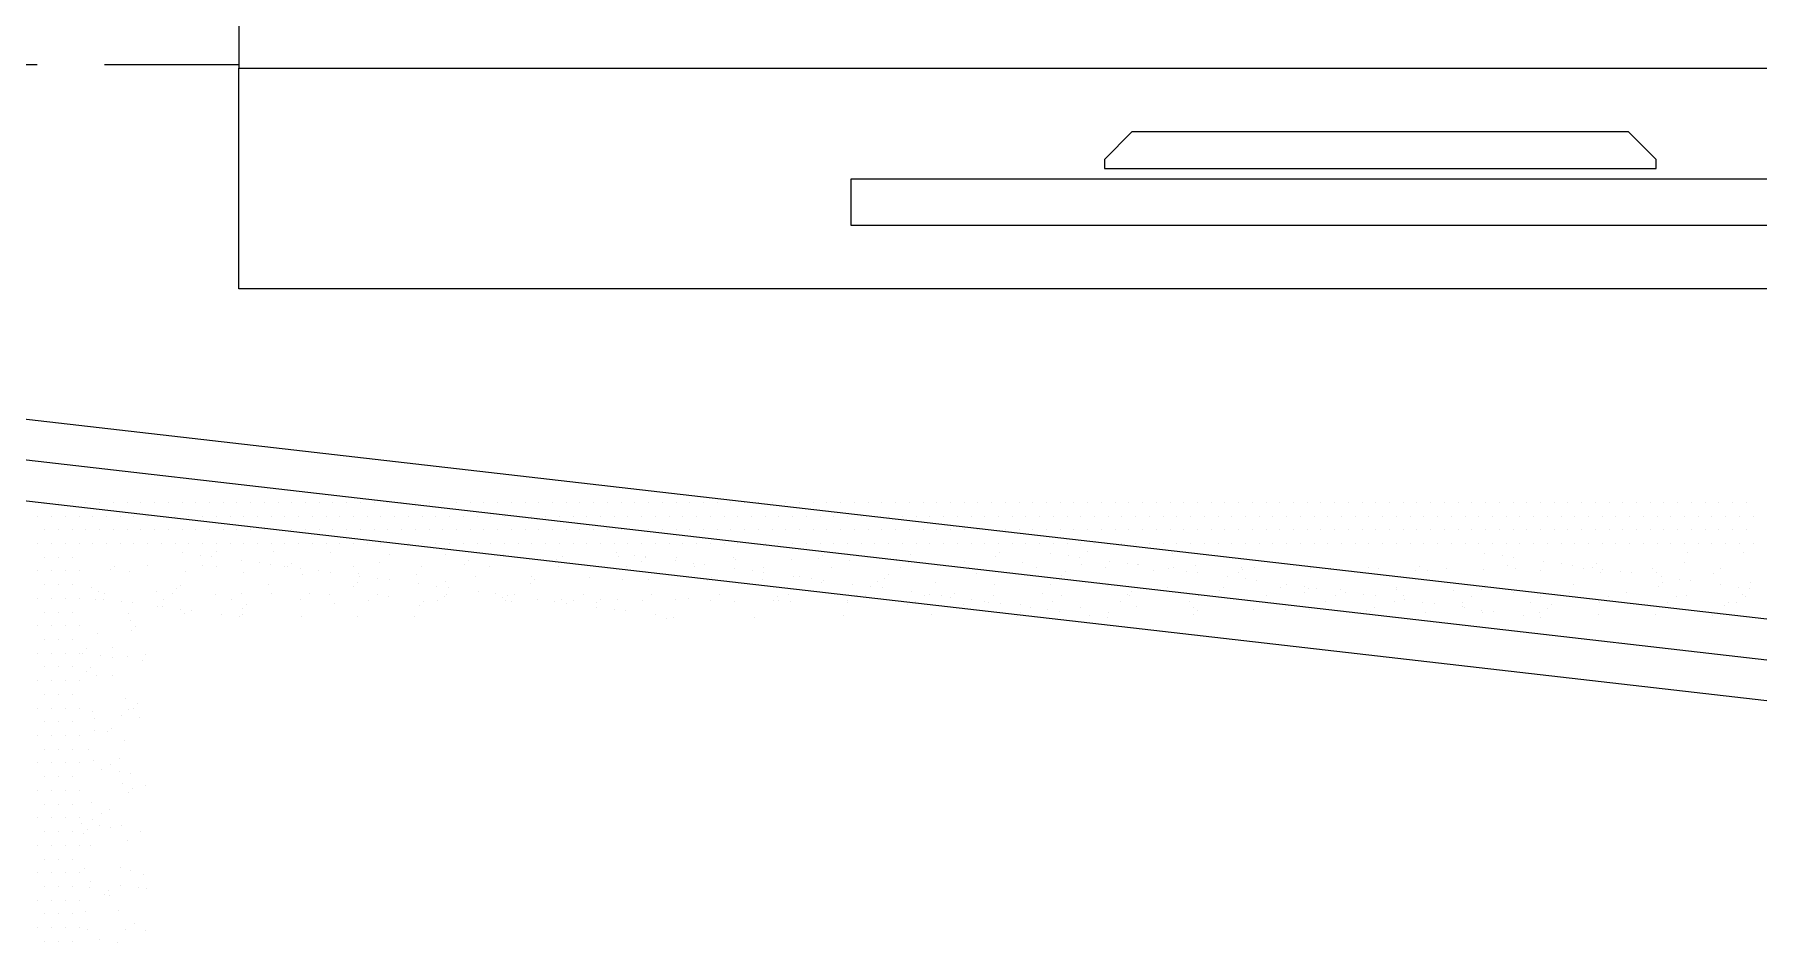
# Model space of a CAD drawing. Header units: millimetres. Extents: x 3923 to 4120, y 744 to 867.
# Drawn here: x 4089.105 to 4092.311, y 831.546 to 833.234 of the extents above; entities that cross this region are included whole.
import ezdxf

# ---------------------------------------------------------------- set-up
doc = ezdxf.new("R2010")
doc.units = ezdxf.units.MM
doc.linetypes.add('DASHDOT2', pattern=[0.5, 0.25, -0.125, 0, -0.125])
for name, color, linetype in [('-HIDRO', 8, 'Continuous'), ('TigreCad', 3, 'Continuous'), ('TUBULAÇÃO_ESGOTO', 5, 'Continuous')]:
    doc.layers.add(name, color=color, linetype=linetype)

# ---------------------------------------------------------------- blocks, each defined once
blk = doc.blocks.new('A$C7AFB675E')
at = {"color": 8}
for p, q in [((3.5319, 2.395), (3.5319, 2.395)), ((3.5634, 2.395), (3.5634, 2.395)), ((3.5162, 2.3872), (3.5162, 2.3872)), ((3.5319, 2.3793), (3.5319, 2.3793)), ((3.5477, 2.3872), (3.5477, 2.3872)), ((3.5634, 2.3793), (3.5634, 2.3793)), ((3.5738, 2.3841), (3.5738, 2.3841)), ((3.6079, 2.3915), (3.6079, 2.3915)), ((3.6134, 2.3782), (3.6134, 2.3782)), ((3.6151, 2.3913), (3.6151, 2.3913)), ((3.6223, 2.3825), (3.6223, 2.3825)), ((3.6244, 2.386), (3.6244, 2.386)), ((3.6312, 2.3754), (3.6312, 2.3754)), ((3.5162, 2.3714), (3.5162, 2.3714)), ((3.5162, 2.3557), (3.5162, 2.3557)), ((3.5319, 2.3635), (3.5319, 2.3635)), ((3.5477, 2.3714), (3.5477, 2.3714)), ((3.5477, 2.3557), (3.5477, 2.3557)), ((3.5634, 2.3635), (3.5634, 2.3635)), ((3.5925, 2.3575), (3.5925, 2.3575)), ((3.6107, 2.3577), (3.6107, 2.3577)), ((3.6309, 2.3664), (3.6309, 2.3664)), ((3.6351, 2.3618), (3.6351, 2.3618)), ((3.5162, 2.3399), (3.5162, 2.3399)), ((3.5319, 2.3478), (3.5319, 2.3478)), ((3.5477, 2.3399), (3.5477, 2.3399)), ((3.5634, 2.3478), (3.5634, 2.3478)), ((3.5974, 2.35), (3.5974, 2.35)), ((3.6459, 2.3484), (3.6459, 2.3484)), ((3.5162, 2.3242), (3.5162, 2.3242)), ((3.5319, 2.332), (3.5319, 2.332)), ((3.5319, 2.3163), (3.5319, 2.3163)), ((3.5477, 2.3242), (3.5477, 2.3242)), ((3.5634, 2.332), (3.5634, 2.332)), ((3.5634, 2.3163), (3.5634, 2.3163)), ((3.5741, 2.3196), (3.5741, 2.3196)), ((3.5858, 2.3158), (3.5858, 2.3158)), ((3.6062, 2.3235), (3.6062, 2.3235)), ((3.6226, 2.318), (3.6226, 2.318)), ((3.5162, 2.3084), (3.5162, 2.3084)), ((3.5319, 2.3005), (3.5319, 2.3005)), ((3.5477, 2.3084), (3.5477, 2.3084)), ((3.5634, 2.3005), (3.5634, 2.3005)), ((3.6044, 2.3104), (3.6044, 2.3104)), ((3.6243, 2.3076), (3.6243, 2.3076)), ((3.631, 2.2969), (3.631, 2.2969)), ((3.5162, 2.2927), (3.5162, 2.2927)), ((3.5162, 2.2769), (3.5162, 2.2769)), ((3.5319, 2.2848), (3.5319, 2.2848)), ((3.5477, 2.2927), (3.5477, 2.2927)), ((3.5477, 2.2769), (3.5477, 2.2769)), ((3.5634, 2.2848), (3.5634, 2.2848)), ((3.5923, 2.279), (3.5923, 2.279)), ((3.5965, 2.2841), (3.5965, 2.2841)), ((3.6017, 2.2899), (3.6017, 2.2899)), ((3.6087, 2.2907), (3.6087, 2.2907)), ((3.613, 2.286), (3.613, 2.286)), ((3.6451, 2.2825), (3.6451, 2.2825)), ((3.5162, 2.2612), (3.5162, 2.2612)), ((3.5319, 2.269), (3.5319, 2.269)), ((3.5477, 2.2612), (3.5477, 2.2612)), ((3.5634, 2.269), (3.5634, 2.269)), ((3.6331, 2.2641), (3.6331, 2.2641)), ((3.5162, 2.2454), (3.5162, 2.2454)), ((3.5319, 2.2533), (3.5319, 2.2533)), ((3.5319, 2.2375), (3.5319, 2.2375)), ((3.5477, 2.2454), (3.5477, 2.2454)), ((3.5634, 2.2533), (3.5634, 2.2533)), ((3.5634, 2.2375), (3.5634, 2.2375)), ((3.5955, 2.2426), (3.5955, 2.2426)), ((3.5972, 2.2557), (3.5972, 2.2557)), ((3.6202, 2.25), (3.6202, 2.25)), ((3.5162, 2.2297), (3.5162, 2.2297)), ((3.5319, 2.2218), (3.5319, 2.2218)), ((3.5477, 2.2297), (3.5477, 2.2297)), ((3.5634, 2.2218), (3.5634, 2.2218)), ((3.5928, 2.2221), (3.5928, 2.2221)), ((3.5968, 2.2196), (3.5968, 2.2196)), ((3.6241, 2.2291), (3.6241, 2.2291)), ((3.6309, 2.2185), (3.6309, 2.2185)), ((3.6454, 2.218), (3.6454, 2.218)), ((3.5162, 2.2139), (3.5162, 2.2139)), ((3.5162, 2.1982), (3.5162, 2.1982)), ((3.5319, 2.206), (3.5319, 2.206)), ((3.5477, 2.2139), (3.5477, 2.2139)), ((3.5477, 2.1982), (3.5477, 2.1982)), ((3.5634, 2.206), (3.5634, 2.206)), ((3.5866, 2.2149), (3.5866, 2.2149)), ((3.5909, 2.2103), (3.5909, 2.2103)), ((3.5922, 2.2005), (3.5922, 2.2005)), ((3.5162, 2.1824), (3.5162, 2.1824)), ((3.5319, 2.1903), (3.5319, 2.1903)), ((3.5477, 2.1824), (3.5477, 2.1824)), ((3.5634, 2.1903), (3.5634, 2.1903)), ((3.5883, 2.1879), (3.5883, 2.1879)), ((3.611, 2.1884), (3.611, 2.1884)), ((3.6193, 2.184), (3.6193, 2.184)), ((3.5162, 2.1667), (3.5162, 2.1667)), ((3.5319, 2.1745), (3.5319, 2.1745)), ((3.5319, 2.1588), (3.5319, 2.1588)), ((3.5477, 2.1667), (3.5477, 2.1667)), ((3.5634, 2.1745), (3.5634, 2.1745)), ((3.5634, 2.1588), (3.5634, 2.1588)), ((3.5866, 2.1747), (3.5866, 2.1747)), ((3.634, 2.1633), (3.634, 2.1633)), ((3.6382, 2.1586), (3.6382, 2.1586)), ((3.5162, 2.1509), (3.5162, 2.1509)), ((3.5319, 2.143), (3.5319, 2.143)), ((3.5477, 2.1509), (3.5477, 2.1509)), ((3.5634, 2.143), (3.5634, 2.143)), ((3.5839, 2.1542), (3.5839, 2.1542)), ((3.5944, 2.1515), (3.5944, 2.1515)), ((3.624, 2.1506), (3.624, 2.1506)), ((3.6308, 2.14), (3.6308, 2.14)), ((3.643, 2.1499), (3.643, 2.1499)), ((3.6488, 2.1515), (3.6488, 2.1515)), ((3.5162, 2.1352), (3.5162, 2.1352)), ((3.5162, 2.1194), (3.5162, 2.1194)), ((3.5319, 2.1273), (3.5319, 2.1273)), ((3.5477, 2.1352), (3.5477, 2.1352)), ((3.5477, 2.1194), (3.5477, 2.1194)), ((3.5634, 2.1273), (3.5634, 2.1273)), ((3.5794, 2.12), (3.5794, 2.12)), ((3.592, 2.1221), (3.592, 2.1221)), ((3.6196, 2.1196), (3.6196, 2.1196)), ((3.6461, 2.131), (3.6461, 2.131)), ((3.5162, 2.1037), (3.5162, 2.1037)), ((3.5319, 2.1115), (3.5319, 2.1115)), ((3.5477, 2.1037), (3.5477, 2.1037)), ((3.5634, 2.1115), (3.5634, 2.1115)), ((3.5776, 2.1069), (3.5776, 2.1069)), ((3.5889, 2.1126), (3.5889, 2.1126)), ((3.5162, 2.0879), (3.5162, 2.0879)), ((3.5319, 2.0958), (3.5319, 2.0958)), ((3.5319, 2.08), (3.5319, 2.08)), ((3.5477, 2.0879), (3.5477, 2.0879)), ((3.5634, 2.0958), (3.5634, 2.0958)), ((3.5634, 2.08), (3.5634, 2.08)), ((3.5749, 2.0864), (3.5749, 2.0864)), ((3.5936, 2.0856), (3.5936, 2.0856)), ((3.6118, 2.0875), (3.6118, 2.0875)), ((3.6161, 2.0829), (3.6161, 2.0829)), ((3.6398, 2.0837), (3.6398, 2.0837)), ((3.6416, 2.0968), (3.6416, 2.0968)), ((3.6421, 2.084), (3.6421, 2.084)), ((3.5162, 2.0722), (3.5162, 2.0722)), ((3.5319, 2.0643), (3.5319, 2.0643)), ((3.5477, 2.0722), (3.5477, 2.0722)), ((3.5634, 2.0643), (3.5634, 2.0643)), ((3.6238, 2.0721), (3.6238, 2.0721)), ((3.6306, 2.0615), (3.6306, 2.0615)), ((3.6362, 2.0609), (3.6362, 2.0609)), ((3.6371, 2.0632), (3.6371, 2.0632)), ((3.5162, 2.0564), (3.5162, 2.0564)), ((3.5162, 2.0407), (3.5162, 2.0407)), ((3.5319, 2.0485), (3.5319, 2.0485)), ((3.5477, 2.0564), (3.5477, 2.0564)), ((3.5477, 2.0407), (3.5477, 2.0407)), ((3.5634, 2.0485), (3.5634, 2.0485)), ((3.5919, 2.0436), (3.5919, 2.0436)), ((3.6172, 2.0515), (3.6172, 2.0515)), ((3.5162, 2.0249), (3.5162, 2.0249)), ((3.5319, 2.0328), (3.5319, 2.0328)), ((3.5477, 2.0249), (3.5477, 2.0249)), ((3.5634, 2.0328), (3.5634, 2.0328)), ((3.5939, 2.0211), (3.5939, 2.0211)), ((3.6326, 2.029), (3.6326, 2.029)), ((3.6424, 2.0195), (3.6424, 2.0195)), ((3.5162, 2.0092), (3.5162, 2.0092)), ((3.5319, 2.017), (3.5319, 2.017)), ((3.5319, 2.0013), (3.5319, 2.0013)), ((3.5477, 2.0092), (3.5477, 2.0092)), ((3.5634, 2.017), (3.5634, 2.017)), ((3.5634, 2.0013), (3.5634, 2.0013)), ((3.5897, 2.0118), (3.5897, 2.0118)), ((3.594, 2.0071), (3.594, 2.0071)), ((3.6309, 2.0158), (3.6309, 2.0158)), ((3.5162, 1.9934), (3.5162, 1.9934)), ((3.5319, 1.9855), (3.5319, 1.9855)), ((3.5477, 1.9934), (3.5477, 1.9934)), ((3.5634, 1.9855), (3.5634, 1.9855)), ((3.6141, 1.9852), (3.6141, 1.9852)), ((3.6163, 1.9855), (3.6163, 1.9855)), ((3.6237, 1.9937), (3.6237, 1.9937)), ((3.6282, 1.9953), (3.6282, 1.9953)), ((3.6305, 1.983), (3.6305, 1.983)), ((3.5162, 1.9777), (3.5162, 1.9777)), ((3.5162, 1.9619), (3.5162, 1.9619)), ((3.5319, 1.9698), (3.5319, 1.9698)), ((3.5477, 1.9777), (3.5477, 1.9777)), ((3.5477, 1.9619), (3.5477, 1.9619)), ((3.5634, 1.9698), (3.5634, 1.9698)), ((3.5917, 1.9651), (3.5917, 1.9651)), ((3.6237, 1.9611), (3.6237, 1.9611)), ((3.637, 1.9601), (3.637, 1.9601)), ((3.5162, 1.9462), (3.5162, 1.9462)), ((3.5319, 1.954), (3.5319, 1.954)), ((3.5477, 1.9462), (3.5477, 1.9462)), ((3.5634, 1.954), (3.5634, 1.954)), ((3.5914, 1.953), (3.5914, 1.953)), ((3.622, 1.948), (3.622, 1.948)), ((3.64, 1.9514), (3.64, 1.9514)), ((3.6413, 1.9555), (3.6413, 1.9555)), ((3.5162, 1.9304), (3.5162, 1.9304)), ((3.5319, 1.9383), (3.5319, 1.9383)), ((3.5319, 1.9225), (3.5319, 1.9225)), ((3.5477, 1.9304), (3.5477, 1.9304)), ((3.5634, 1.9383), (3.5634, 1.9383)), ((3.5634, 1.9225), (3.5634, 1.9225)), ((3.6166, 1.9211), (3.6166, 1.9211)), ((3.6193, 1.9275), (3.6193, 1.9275)), ((3.5162, 1.9147), (3.5162, 1.9147)), ((3.5319, 1.9068), (3.5319, 1.9068)), ((3.5477, 1.9147), (3.5477, 1.9147)), ((3.5634, 1.9068), (3.5634, 1.9068)), ((3.5919, 1.9094), (3.5919, 1.9094)), ((3.6236, 1.9152), (3.6236, 1.9152)), ((3.6303, 1.9045), (3.6303, 1.9045)), ((3.5162, 1.8989), (3.5162, 1.8989)), ((3.5162, 1.8832), (3.5162, 1.8832)), ((3.5319, 1.891), (3.5319, 1.891)), ((3.5477, 1.8989), (3.5477, 1.8989)), ((3.5477, 1.8832), (3.5477, 1.8832)), ((3.5634, 1.891), (3.5634, 1.891)), ((3.5906, 1.8871), (3.5906, 1.8871)), ((3.5916, 1.8866), (3.5916, 1.8866)), ((3.613, 1.8802), (3.613, 1.8802)), ((3.6148, 1.8933), (3.6148, 1.8933)), ((3.6149, 1.8844), (3.6149, 1.8844)), ((3.6391, 1.8855), (3.6391, 1.8855)), ((3.5162, 1.8674), (3.5162, 1.8674)), ((3.5319, 1.8753), (3.5319, 1.8753)), ((3.5477, 1.8674), (3.5477, 1.8674)), ((3.5634, 1.8753), (3.5634, 1.8753)), ((3.6192, 1.8797), (3.6192, 1.8797)), ((3.5162, 1.8517), (3.5162, 1.8517)), ((3.5319, 1.8595), (3.5319, 1.8595)), ((3.5319, 1.8438), (3.5319, 1.8438)), ((3.5477, 1.8517), (3.5477, 1.8517)), ((3.5634, 1.8595), (3.5634, 1.8595)), ((3.5634, 1.8438), (3.5634, 1.8438)), ((3.6103, 1.8597), (3.6103, 1.8597)), ((3.6142, 1.853), (3.6142, 1.853)), ((3.6393, 1.8578), (3.6393, 1.8578)), ((3.5162, 1.8359), (3.5162, 1.8359)), ((3.5319, 1.828), (3.5319, 1.828)), ((3.5477, 1.8359), (3.5477, 1.8359)), ((3.5634, 1.828), (3.5634, 1.828)), ((3.5909, 1.8226), (3.5909, 1.8226)), ((3.6058, 1.8255), (3.6058, 1.8255)), ((3.6234, 1.8367), (3.6234, 1.8367)), ((3.6302, 1.8261), (3.6302, 1.8261)), ((3.6394, 1.821), (3.6394, 1.821)), ((3.5162, 1.8202), (3.5162, 1.8202)), ((3.5162, 1.8044), (3.5162, 1.8044)), ((3.5319, 1.8123), (3.5319, 1.8123)), ((3.5477, 1.8202), (3.5477, 1.8202)), ((3.5477, 1.8044), (3.5477, 1.8044)), ((3.5634, 1.8123), (3.5634, 1.8123)), ((3.5915, 1.8082), (3.5915, 1.8082)), ((3.5928, 1.8086), (3.5928, 1.8086)), ((3.5971, 1.804), (3.5971, 1.804)), ((3.6041, 1.8123), (3.6041, 1.8123)), ((3.5162, 1.7887), (3.5162, 1.7887)), ((3.5319, 1.7965), (3.5319, 1.7965)), ((3.5477, 1.7887), (3.5477, 1.7887)), ((3.5634, 1.7965), (3.5634, 1.7965)), ((3.6014, 1.7919), (3.6014, 1.7919)), ((3.6134, 1.787), (3.6134, 1.787)), ((3.6172, 1.782), (3.6172, 1.782)), ((3.5162, 1.7729), (3.5162, 1.7729)), ((3.5319, 1.7808), (3.5319, 1.7808)), ((3.5319, 1.765), (3.5319, 1.765)), ((3.5477, 1.7729), (3.5477, 1.7729)), ((3.5634, 1.7808), (3.5634, 1.7808)), ((3.5634, 1.765), (3.5634, 1.765)), ((3.5162, 1.7572), (3.5162, 1.7572)), ((3.5319, 1.7493), (3.5319, 1.7493)), ((3.5477, 1.7572), (3.5477, 1.7572)), ((3.5634, 1.7493), (3.5634, 1.7493)), ((3.5884, 1.7545), (3.5884, 1.7545)), ((3.5952, 1.7445), (3.5952, 1.7445)), ((3.5969, 1.7576), (3.5969, 1.7576)), ((3.6233, 1.7582), (3.6233, 1.7582)), ((3.63, 1.7476), (3.63, 1.7476)), ((3.637, 1.753), (3.637, 1.753)), ((3.6401, 1.757), (3.6401, 1.757)), ((3.6444, 1.7523), (3.6444, 1.7523)), ((3.5162, 1.7414), (3.5162, 1.7414)), ((3.5162, 1.7257), (3.5162, 1.7257)), ((3.5319, 1.7335), (3.5319, 1.7335)), ((3.5477, 1.7414), (3.5477, 1.7414)), ((3.5477, 1.7257), (3.5477, 1.7257)), ((3.5634, 1.7335), (3.5634, 1.7335)), ((3.575, 1.7282), (3.575, 1.7282)), ((3.5913, 1.7297), (3.5913, 1.7297)), ((3.5925, 1.724), (3.5925, 1.724)), ((3.6137, 1.7226), (3.6137, 1.7226)), ((3.5162, 1.7099), (3.5162, 1.7099)), ((3.5319, 1.7178), (3.5319, 1.7178)), ((3.5319, 1.702), (3.5319, 1.702)), ((3.5477, 1.7099), (3.5477, 1.7099)), ((3.5634, 1.7178), (3.5634, 1.7178)), ((3.5634, 1.702), (3.5634, 1.702)), ((3.595, 1.7063), (3.595, 1.7063)), ((3.5162, 1.6942), (3.5162, 1.6942)), ((3.5319, 1.6863), (3.5319, 1.6863)), ((3.5477, 1.6942), (3.5477, 1.6942)), ((3.5634, 1.6863), (3.5634, 1.6863)), ((3.5876, 1.6886), (3.5876, 1.6886)), ((3.588, 1.6898), (3.588, 1.6898)), ((3.6361, 1.687), (3.6361, 1.687)), ((3.5162, 1.6784), (3.5162, 1.6784)), ((3.5162, 1.6627), (3.5162, 1.6627)), ((3.5319, 1.6705), (3.5319, 1.6705)), ((3.5477, 1.6784), (3.5477, 1.6784)), ((3.5477, 1.6627), (3.5477, 1.6627)), ((3.5634, 1.6705), (3.5634, 1.6705)), ((3.5862, 1.6767), (3.5862, 1.6767)), ((3.618, 1.6812), (3.618, 1.6812)), ((3.6223, 1.6766), (3.6223, 1.6766)), ((3.6231, 1.6797), (3.6231, 1.6797)), ((3.6299, 1.6691), (3.6299, 1.6691)), ((3.5162, 1.6469), (3.5162, 1.6469)), ((3.5319, 1.6548), (3.5319, 1.6548)), ((3.5477, 1.6469), (3.5477, 1.6469)), ((3.5634, 1.6548), (3.5634, 1.6548)), ((3.5836, 1.6562), (3.5836, 1.6562)), ((3.5912, 1.6512), (3.5912, 1.6512)), ((3.6112, 1.6545), (3.6112, 1.6545)), ((3.6424, 1.6546), (3.6424, 1.6546)), ((3.6484, 1.6534), (3.6484, 1.6534)), ((3.5162, 1.6312), (3.5162, 1.6312)), ((3.5319, 1.639), (3.5319, 1.639)), ((3.5319, 1.6233), (3.5319, 1.6233)), ((3.5477, 1.6312), (3.5477, 1.6312)), ((3.5634, 1.639), (3.5634, 1.639)), ((3.5634, 1.6233), (3.5634, 1.6233)), ((3.5729, 1.6305), (3.5729, 1.6305)), ((3.5879, 1.6241), (3.5879, 1.6241)), ((3.6457, 1.633), (3.6457, 1.633)), ((3.5162, 1.6154), (3.5162, 1.6154)), ((3.5319, 1.6075), (3.5319, 1.6075)), ((3.5477, 1.6154), (3.5477, 1.6154)), ((3.5634, 1.6075), (3.5634, 1.6075)), ((3.5773, 1.6088), (3.5773, 1.6088)), ((3.579, 1.622), (3.579, 1.622)), ((3.5959, 1.6054), (3.5959, 1.6054)), ((3.6365, 1.6225), (3.6365, 1.6225)), ((3.5162, 1.5997), (3.5162, 1.5997)), ((3.5162, 1.5839), (3.5162, 1.5839)), ((3.5319, 1.5918), (3.5319, 1.5918)), ((3.5477, 1.5997), (3.5477, 1.5997)), ((3.5477, 1.5839), (3.5477, 1.5839)), ((3.5634, 1.5918), (3.5634, 1.5918)), ((3.5746, 1.5884), (3.5746, 1.5884)), ((3.6002, 1.6008), (3.6002, 1.6008)), ((3.6104, 1.5885), (3.6104, 1.5885)), ((3.623, 1.6013), (3.623, 1.6013)), ((3.6298, 1.5906), (3.6298, 1.5906)), ((3.6395, 1.5856), (3.6395, 1.5856)), ((3.6412, 1.5987), (3.6412, 1.5987)), ((3.5162, 1.5682), (3.5162, 1.5682)), ((3.5319, 1.576), (3.5319, 1.576)), ((3.5477, 1.5682), (3.5477, 1.5682)), ((3.5634, 1.576), (3.5634, 1.576)), ((3.591, 1.5727), (3.591, 1.5727)), ((3.6203, 1.5789), (3.6203, 1.5789)), ((3.6368, 1.5651), (3.6368, 1.5651)), ((3.5162, 1.5524), (3.5162, 1.5524)), ((3.5319, 1.5603), (3.5319, 1.5603)), ((3.5319, 1.5445), (3.5319, 1.5445)), ((3.5477, 1.5524), (3.5477, 1.5524)), ((3.5634, 1.5603), (3.5634, 1.5603)), ((3.5634, 1.5445), (3.5634, 1.5445)), ((3.5854, 1.5561), (3.5854, 1.5561)), ((3.634, 1.5545), (3.634, 1.5545)), ((3.6432, 1.5538), (3.6432, 1.5538)), ((3.6475, 1.5491), (3.6475, 1.5491)), ((3.5162, 1.5367), (3.5162, 1.5367)), ((3.5319, 1.5288), (3.5319, 1.5288)), ((3.5477, 1.5367), (3.5477, 1.5367)), ((3.5634, 1.5288), (3.5634, 1.5288)), ((3.5738, 1.5297), (3.5738, 1.5297)), ((3.578, 1.525), (3.578, 1.525)), ((3.6107, 1.5241), (3.6107, 1.5241)), ((3.6323, 1.5309), (3.6323, 1.5309)), ((3.5162, 1.5209), (3.5162, 1.5209)), ((3.5162, 1.5052), (3.5162, 1.5052)), ((3.5319, 1.513), (3.5319, 1.513)), ((3.5477, 1.5209), (3.5477, 1.5209)), ((3.5477, 1.5052), (3.5477, 1.5052)), ((3.5634, 1.513), (3.5634, 1.513)), ((3.6229, 1.5228), (3.6229, 1.5228)), ((3.6296, 1.5122), (3.6296, 1.5122)), ((3.6306, 1.5178), (3.6306, 1.5178)), ((3.5162, 1.4894), (3.5162, 1.4894)), ((3.5319, 1.4973), (3.5319, 1.4973)), ((3.5477, 1.4894), (3.5477, 1.4894)), ((3.5634, 1.4973), (3.5634, 1.4973)), ((3.5846, 1.4901), (3.5846, 1.4901)), ((3.5909, 1.4943), (3.5909, 1.4943)), ((3.5981, 1.5031), (3.5981, 1.5031)), ((3.6279, 1.4973), (3.6279, 1.4973)), ((3.6332, 1.4885), (3.6332, 1.4885)), ((3.5162, 1.4737), (3.5162, 1.4737)), ((3.5319, 1.4815), (3.5319, 1.4815)), ((3.5319, 1.4658), (3.5319, 1.4658)), ((3.5477, 1.4737), (3.5477, 1.4737)), ((3.5634, 1.4815), (3.5634, 1.4815)), ((3.5634, 1.4658), (3.5634, 1.4658)), ((3.6211, 1.478), (3.6211, 1.478)), ((3.6254, 1.4734), (3.6254, 1.4734)), ((3.5162, 1.4579), (3.5162, 1.4579)), ((3.5319, 1.45), (3.5319, 1.45)), ((3.5477, 1.4579), (3.5477, 1.4579)), ((3.5634, 1.45), (3.5634, 1.45)), ((3.6082, 1.456), (3.6082, 1.456)), ((3.6216, 1.4499), (3.6216, 1.4499)), ((3.6234, 1.4631), (3.6234, 1.4631)), ((3.6455, 1.4515), (3.6455, 1.4515)), ((3.5162, 1.4422), (3.5162, 1.4422)), ((3.5162, 1.4264), (3.5162, 1.4264)), ((3.5319, 1.4343), (3.5319, 1.4343)), ((3.5477, 1.4422), (3.5477, 1.4422)), ((3.5477, 1.4264), (3.5477, 1.4264)), ((3.5634, 1.4343), (3.5634, 1.4343)), ((3.576, 1.4274), (3.576, 1.4274)), ((3.5849, 1.4256), (3.5849, 1.4256)), ((3.6189, 1.4295), (3.6189, 1.4295)), ((3.6227, 1.4443), (3.6227, 1.4443)), ((3.6295, 1.4337), (3.6295, 1.4337)), ((3.5162, 1.4107), (3.5162, 1.4107)), ((3.5319, 1.4185), (3.5319, 1.4185)), ((3.5477, 1.4107), (3.5477, 1.4107)), ((3.5634, 1.4185), (3.5634, 1.4185)), ((3.5907, 1.4158), (3.5907, 1.4158)), ((3.6335, 1.424), (3.6335, 1.424)), ((3.5162, 1.3949), (3.5162, 1.3949)), ((3.5319, 1.4028), (3.5319, 1.4028)), ((3.5319, 1.387), (3.5319, 1.387)), ((3.5477, 1.3949), (3.5477, 1.3949)), ((3.5634, 1.4028), (3.5634, 1.4028)), ((3.5634, 1.387), (3.5634, 1.387)), ((3.599, 1.4023), (3.599, 1.4023)), ((3.6033, 1.3976), (3.6033, 1.3976)), ((3.6074, 1.3901), (3.6074, 1.3901)), ((3.6144, 1.3952), (3.6144, 1.3952)), ((3.5162, 1.3792), (3.5162, 1.3792)), ((3.5319, 1.3713), (3.5319, 1.3713)), ((3.5477, 1.3792), (3.5477, 1.3792)), ((3.5634, 1.3713), (3.5634, 1.3713)), ((3.6127, 1.3821), (3.6127, 1.3821)), ((3.6226, 1.3658), (3.6226, 1.3658)), ((3.6233, 1.3757), (3.6233, 1.3757)), ((3.5162, 1.3634), (3.5162, 1.3634)), ((3.5162, 1.3477), (3.5162, 1.3477)), ((3.5319, 1.3555), (3.5319, 1.3555)), ((3.5477, 1.3634), (3.5477, 1.3634)), ((3.5477, 1.3477), (3.5477, 1.3477)), ((3.5634, 1.3555), (3.5634, 1.3555)), ((3.5825, 1.3576), (3.5825, 1.3576)), ((3.61, 1.3616), (3.61, 1.3616)), ((3.6293, 1.3552), (3.6293, 1.3552)), ((3.631, 1.356), (3.631, 1.356)), ((3.6463, 1.3506), (3.6463, 1.3506)), ((3.5162, 1.3319), (3.5162, 1.3319)), ((3.5319, 1.3398), (3.5319, 1.3398)), ((3.5477, 1.3319), (3.5477, 1.3319)), ((3.5634, 1.3398), (3.5634, 1.3398)), ((3.5769, 1.3265), (3.5769, 1.3265)), ((3.5906, 1.3373), (3.5906, 1.3373)), ((3.6055, 1.3274), (3.6055, 1.3274)), ((3.5162, 1.3162), (3.5162, 1.3162)), ((3.5319, 1.324), (3.5319, 1.324)), ((3.5319, 1.3083), (3.5319, 1.3083)), ((3.5477, 1.3162), (3.5477, 1.3162)), ((3.5634, 1.324), (3.5634, 1.324)), ((3.5634, 1.3083), (3.5634, 1.3083)), ((3.5811, 1.3219), (3.5811, 1.3219)), ((3.6038, 1.3143), (3.6038, 1.3143)), ((3.6077, 1.3256), (3.6077, 1.3256)), ((3.5162, 1.3004), (3.5162, 1.3004)), ((3.5319, 1.2925), (3.5319, 1.2925)), ((3.5477, 1.3004), (3.5477, 1.3004)), ((3.5634, 1.2925), (3.5634, 1.2925)), ((3.5816, 1.2916), (3.5816, 1.2916)), ((3.6011, 1.2938), (3.6011, 1.2938)), ((3.6012, 1.3), (3.6012, 1.3)), ((3.6224, 1.2874), (3.6224, 1.2874)), ((3.6302, 1.29), (3.6302, 1.29)), ((3.5162, 1.2847), (3.5162, 1.2847)), ((3.5162, 1.2689), (3.5162, 1.2689)), ((3.5319, 1.2768), (3.5319, 1.2768)), ((3.5477, 1.2847), (3.5477, 1.2847)), ((3.5477, 1.2689), (3.5477, 1.2689)), ((3.5634, 1.2768), (3.5634, 1.2768)), ((3.6242, 1.2749), (3.6242, 1.2749)), ((3.6285, 1.2702), (3.6285, 1.2702)), ((3.6292, 1.2767), (3.6292, 1.2767)), ((3.5162, 1.2532), (3.5162, 1.2532)), ((3.5319, 1.261), (3.5319, 1.261)), ((3.5477, 1.2532), (3.5477, 1.2532)), ((3.5634, 1.261), (3.5634, 1.261)), ((3.5905, 1.2588), (3.5905, 1.2588)), ((3.5966, 1.2596), (3.5966, 1.2596)), ((3.6052, 1.2575), (3.6052, 1.2575)), ((3.6486, 1.2483), (3.6486, 1.2483)), ((3.5162, 1.2374), (3.5162, 1.2374)), ((3.5319, 1.2453), (3.5319, 1.2453)), ((3.5319, 1.2295), (3.5319, 1.2295)), ((3.5477, 1.2374), (3.5477, 1.2374)), ((3.5634, 1.2453), (3.5634, 1.2453)), ((3.5634, 1.2295), (3.5634, 1.2295)), ((3.5819, 1.2271), (3.5819, 1.2271)), ((3.5949, 1.2464), (3.5949, 1.2464)), ((3.5162, 1.2217), (3.5162, 1.2217)), ((3.5319, 1.2138), (3.5319, 1.2138)), ((3.5477, 1.2217), (3.5477, 1.2217)), ((3.5634, 1.2138), (3.5634, 1.2138)), ((3.5791, 1.2242), (3.5791, 1.2242)), ((3.5922, 1.226), (3.5922, 1.226)), ((3.6223, 1.2089), (3.6223, 1.2089)), ((3.6305, 1.2256), (3.6305, 1.2256)), ((3.5162, 1.2059), (3.5162, 1.2059)), ((3.5162, 1.1902), (3.5162, 1.1902)), ((3.5319, 1.198), (3.5319, 1.198)), ((3.5477, 1.2059), (3.5477, 1.2059)), ((3.5477, 1.1902), (3.5477, 1.1902)), ((3.5634, 1.198), (3.5634, 1.198)), ((3.5877, 1.1917), (3.5877, 1.1917)), ((3.6021, 1.1991), (3.6021, 1.1991)), ((3.6044, 1.1916), (3.6044, 1.1916)), ((3.6064, 1.1945), (3.6064, 1.1945)), ((3.629, 1.1983), (3.629, 1.1983)), ((3.5162, 1.1744), (3.5162, 1.1744)), ((3.5319, 1.1823), (3.5319, 1.1823)), ((3.5477, 1.1744), (3.5477, 1.1744)), ((3.5634, 1.1823), (3.5634, 1.1823)), ((3.5859, 1.1786), (3.5859, 1.1786)), ((3.5903, 1.1804), (3.5903, 1.1804)), ((3.6264, 1.1726), (3.6264, 1.1726)), ((3.5162, 1.1587), (3.5162, 1.1587)), ((3.5319, 1.1665), (3.5319, 1.1665)), ((3.5319, 1.1508), (3.5319, 1.1508)), ((3.5477, 1.1587), (3.5477, 1.1587)), ((3.5634, 1.1665), (3.5634, 1.1665)), ((3.5634, 1.1508), (3.5634, 1.1508)), ((3.5795, 1.1591), (3.5795, 1.1591)), ((3.5832, 1.1581), (3.5832, 1.1581)), ((3.628, 1.1575), (3.628, 1.1575)), ((3.6481, 1.1554), (3.6481, 1.1554)), ((3.5162, 1.1429), (3.5162, 1.1429)), ((3.5319, 1.135), (3.5319, 1.135)), ((3.5477, 1.1429), (3.5477, 1.1429)), ((3.5634, 1.135), (3.5634, 1.135)), ((3.6221, 1.1304), (3.6221, 1.1304)), ((3.6454, 1.1349), (3.6454, 1.1349)), ((3.6494, 1.1475), (3.6494, 1.1475)), ((3.5162, 1.1272), (3.5162, 1.1272)), ((3.5162, 1.1114), (3.5162, 1.1114)), ((3.5319, 1.1193), (3.5319, 1.1193)), ((3.5477, 1.1272), (3.5477, 1.1272)), ((3.5477, 1.1114), (3.5477, 1.1114)), ((3.5634, 1.1193), (3.5634, 1.1193)), ((3.577, 1.1108), (3.577, 1.1108)), ((3.5787, 1.1239), (3.5787, 1.1239)), ((3.58, 1.1234), (3.58, 1.1234)), ((3.5842, 1.1187), (3.5842, 1.1187)), ((3.6047, 1.1271), (3.6047, 1.1271)), ((3.6289, 1.1198), (3.6289, 1.1198)), ((3.5162, 1.0957), (3.5162, 1.0957)), ((3.5319, 1.1035), (3.5319, 1.1035)), ((3.5477, 1.0957), (3.5477, 1.0957)), ((3.5634, 1.1035), (3.5634, 1.1035)), ((3.5743, 1.0903), (3.5743, 1.0903)), ((3.5786, 1.0931), (3.5786, 1.0931)), ((3.5902, 1.1019), (3.5902, 1.1019)), ((3.6043, 1.0968), (3.6043, 1.0968)), ((3.6272, 1.0915), (3.6272, 1.0915)), ((3.6409, 1.1007), (3.6409, 1.1007)), ((3.5162, 1.0799), (3.5162, 1.0799)), ((3.5319, 1.0878), (3.5319, 1.0878)), ((3.5319, 1.072), (3.5319, 1.072)), ((3.5477, 1.0799), (3.5477, 1.0799)), ((3.5634, 1.0878), (3.5634, 1.0878)), ((3.5634, 1.072), (3.5634, 1.072)), ((3.6273, 1.0717), (3.6273, 1.0717)), ((3.6392, 1.0875), (3.6392, 1.0875)), ((3.5162, 1.0642), (3.5162, 1.0642)), ((3.5319, 1.0563), (3.5319, 1.0563)), ((3.5477, 1.0642), (3.5477, 1.0642)), ((3.5634, 1.0563), (3.5634, 1.0563)), ((3.6023, 1.059), (3.6023, 1.059)), ((3.622, 1.0519), (3.622, 1.0519)), ((3.6316, 1.0671), (3.6316, 1.0671)), ((3.6365, 1.0671), (3.6365, 1.0671)), ((3.5162, 1.0484), (3.5162, 1.0484)), ((3.5162, 1.0327), (3.5162, 1.0327)), ((3.5319, 1.0405), (3.5319, 1.0405)), ((3.5477, 1.0484), (3.5477, 1.0484)), ((3.5477, 1.0327), (3.5477, 1.0327)), ((3.5634, 1.0405), (3.5634, 1.0405)), ((3.6288, 1.0413), (3.6288, 1.0413)), ((3.632, 1.0328), (3.632, 1.0328)), ((3.5162, 1.0169), (3.5162, 1.0169)), ((3.5319, 1.0248), (3.5319, 1.0248)), ((3.5477, 1.0169), (3.5477, 1.0169)), ((3.5634, 1.0248), (3.5634, 1.0248)), ((3.5789, 1.0287), (3.5789, 1.0287)), ((3.5822, 1.021), (3.5822, 1.021)), ((3.59, 1.0234), (3.59, 1.0234)), ((3.6275, 1.0271), (3.6275, 1.0271)), ((3.6303, 1.0197), (3.6303, 1.0197)), ((3.5162, 1.0012), (3.5162, 1.0012)), ((3.5319, 1.009), (3.5319, 1.009)), ((3.5319, 0.9933), (3.5319, 0.9933)), ((3.5477, 1.0012), (3.5477, 1.0012)), ((3.5634, 1.009), (3.5634, 1.009)), ((3.5634, 0.9933), (3.5634, 0.9933)), ((3.6014, 0.9931), (3.6014, 0.9931)), ((3.6052, 0.996), (3.6052, 0.996)), ((3.6094, 0.9913), (3.6094, 0.9913)), ((3.6276, 0.9992), (3.6276, 0.9992)), ((3.5162, 0.9854), (3.5162, 0.9854)), ((3.5319, 0.9775), (3.5319, 0.9775)), ((3.5477, 0.9854), (3.5477, 0.9854)), ((3.5634, 0.9775), (3.5634, 0.9775)), ((3.6219, 0.9735), (3.6219, 0.9735)), ((3.5162, 0.9697), (3.5162, 0.9697)), ((3.5162, 0.9539), (3.5162, 0.9539)), ((3.5319, 0.9618), (3.5319, 0.9618)), ((3.5477, 0.9697), (3.5477, 0.9697)), ((3.5477, 0.9539), (3.5477, 0.9539)), ((3.5634, 0.9618), (3.5634, 0.9618)), ((3.5765, 0.9606), (3.5765, 0.9606)), ((3.6213, 0.9519), (3.6213, 0.9519)), ((3.623, 0.965), (3.623, 0.965)), ((3.625, 0.959), (3.625, 0.959)), ((3.6286, 0.9628), (3.6286, 0.9628)), ((3.6295, 0.9694), (3.6295, 0.9694)), ((3.5162, 0.9382), (3.5162, 0.9382)), ((3.5319, 0.946), (3.5319, 0.946)), ((3.5319, 0.9303), (3.5319, 0.9303)), ((3.5477, 0.9382), (3.5477, 0.9382)), ((3.5634, 0.946), (3.5634, 0.946)), ((3.5634, 0.9303), (3.5634, 0.9303)), ((3.5899, 0.9449), (3.5899, 0.9449)), ((3.6186, 0.9314), (3.6186, 0.9314)), ((3.5162, 0.9224), (3.5162, 0.9224)), ((3.5319, 0.9145), (3.5319, 0.9145)), ((3.5477, 0.9224), (3.5477, 0.9224)), ((3.5634, 0.9145), (3.5634, 0.9145)), ((3.5831, 0.9202), (3.5831, 0.9202)), ((3.5873, 0.9156), (3.5873, 0.9156)), ((3.6017, 0.9286), (3.6017, 0.9286)), ((3.5162, 0.9067), (3.5162, 0.9067)), ((3.5162, 0.8909), (3.5162, 0.8909)), ((3.5319, 0.8988), (3.5319, 0.8988)), ((3.5477, 0.9067), (3.5477, 0.9067)), ((3.5477, 0.8909), (3.5477, 0.8909)), ((3.5634, 0.8988), (3.5634, 0.8988)), ((3.5756, 0.8946), (3.5756, 0.8946)), ((3.6074, 0.8936), (3.6074, 0.8936)), ((3.6141, 0.8972), (3.6141, 0.8972)), ((3.6217, 0.895), (3.6217, 0.895)), ((3.6242, 0.893), (3.6242, 0.893)), ((3.5162, 0.8752), (3.5162, 0.8752)), ((3.5319, 0.883), (3.5319, 0.883)), ((3.5477, 0.8752), (3.5477, 0.8752)), ((3.5634, 0.883), (3.5634, 0.883)), ((3.6124, 0.884), (3.6124, 0.884)), ((3.6285, 0.8844), (3.6285, 0.8844)), ((3.5162, 0.8594), (3.5162, 0.8594)), ((3.5319, 0.8673), (3.5319, 0.8673)), ((3.5319, 0.8515), (3.5319, 0.8515)), ((3.5477, 0.8594), (3.5477, 0.8594)), ((3.5634, 0.8673), (3.5634, 0.8673)), ((3.5634, 0.8515), (3.5634, 0.8515)), ((3.5897, 0.8665), (3.5897, 0.8665)), ((3.5993, 0.8605), (3.5993, 0.8605)), ((3.6097, 0.8636), (3.6097, 0.8636)), ((3.6304, 0.8686), (3.6304, 0.8686)), ((3.6347, 0.8639), (3.6347, 0.8639)), ((3.6478, 0.859), (3.6478, 0.859)), ((3.5162, 0.8437), (3.5162, 0.8437)), ((3.5319, 0.8358), (3.5319, 0.8358)), ((3.5477, 0.8437), (3.5477, 0.8437)), ((3.5634, 0.8358), (3.5634, 0.8358)), ((3.5162, 0.8279), (3.5162, 0.8279)), ((3.5162, 0.8122), (3.5162, 0.8122)), ((3.5319, 0.82), (3.5319, 0.82)), ((3.5477, 0.8279), (3.5477, 0.8279)), ((3.5477, 0.8122), (3.5477, 0.8122)), ((3.5634, 0.82), (3.5634, 0.82)), ((3.576, 0.8302), (3.576, 0.8302)), ((3.5853, 0.8179), (3.5853, 0.8179)), ((3.6035, 0.8162), (3.6035, 0.8162)), ((3.6052, 0.8293), (3.6052, 0.8293)), ((3.6216, 0.8165), (3.6216, 0.8165)), ((3.6245, 0.8286), (3.6245, 0.8286)), ((3.5162, 0.7964), (3.5162, 0.7964)), ((3.5319, 0.8043), (3.5319, 0.8043)), ((3.5477, 0.7964), (3.5477, 0.7964)), ((3.5634, 0.8043), (3.5634, 0.8043)), ((3.5984, 0.7946), (3.5984, 0.7946)), ((3.6008, 0.7957), (3.6008, 0.7957)), ((3.6083, 0.7928), (3.6083, 0.7928)), ((3.6283, 0.8059), (3.6283, 0.8059)), ((3.647, 0.793), (3.647, 0.793)), ((3.5162, 0.7807), (3.5162, 0.7807)), ((3.5319, 0.7885), (3.5319, 0.7885)), ((3.5319, 0.7728), (3.5319, 0.7728)), ((3.5477, 0.7807), (3.5477, 0.7807)), ((3.5634, 0.7885), (3.5634, 0.7885)), ((3.5634, 0.7728), (3.5634, 0.7728)), ((3.5896, 0.788), (3.5896, 0.788)), ((3.6125, 0.7882), (3.6125, 0.7882)), ((3.5162, 0.7649), (3.5162, 0.7649)), ((3.5319, 0.757), (3.5319, 0.757)), ((3.5477, 0.7649), (3.5477, 0.7649)), ((3.5634, 0.757), (3.5634, 0.757)), ((3.5735, 0.7621), (3.5735, 0.7621)), ((3.5963, 0.7615), (3.5963, 0.7615)), ((3.6221, 0.7605), (3.6221, 0.7605)), ((3.6326, 0.7662), (3.6326, 0.7662)), ((3.5162, 0.7492), (3.5162, 0.7492)), ((3.5162, 0.7334), (3.5162, 0.7334)), ((3.5319, 0.7413), (3.5319, 0.7413)), ((3.5477, 0.7492), (3.5477, 0.7492)), ((3.5477, 0.7334), (3.5477, 0.7334)), ((3.5634, 0.7413), (3.5634, 0.7413)), ((3.5945, 0.7484), (3.5945, 0.7484)), ((3.6214, 0.738), (3.6214, 0.738)), ((3.5162, 0.7177), (3.5162, 0.7177)), ((3.5319, 0.7255), (3.5319, 0.7255)), ((3.5477, 0.7177), (3.5477, 0.7177)), ((3.5634, 0.7255), (3.5634, 0.7255)), ((3.5862, 0.7171), (3.5862, 0.7171)), ((3.5918, 0.7279), (3.5918, 0.7279)), ((3.5987, 0.7301), (3.5987, 0.7301)), ((3.6282, 0.7274), (3.6282, 0.7274)), ((3.6473, 0.7285), (3.6473, 0.7285)), ((3.5162, 0.7019), (3.5162, 0.7019)), ((3.5319, 0.7098), (3.5319, 0.7098)), ((3.5319, 0.694), (3.5319, 0.694)), ((3.5477, 0.7019), (3.5477, 0.7019)), ((3.5634, 0.7098), (3.5634, 0.7098)), ((3.5634, 0.694), (3.5634, 0.694)), ((3.5727, 0.6961), (3.5727, 0.6961)), ((3.5873, 0.6937), (3.5873, 0.6937)), ((3.5895, 0.7095), (3.5895, 0.7095)), ((3.5904, 0.7124), (3.5904, 0.7124)), ((3.6212, 0.6945), (3.6212, 0.6945)), ((3.5162, 0.6862), (3.5162, 0.6862)), ((3.5319, 0.6783), (3.5319, 0.6783)), ((3.5477, 0.6862), (3.5477, 0.6862)), ((3.5634, 0.6783), (3.5634, 0.6783)), ((3.5856, 0.6805), (3.5856, 0.6805)), ((3.6105, 0.6905), (3.6105, 0.6905)), ((3.5162, 0.6704), (3.5162, 0.6704)), ((3.5162, 0.6547), (3.5162, 0.6547)), ((3.5319, 0.6625), (3.5319, 0.6625)), ((3.5477, 0.6704), (3.5477, 0.6704)), ((3.5477, 0.6547), (3.5477, 0.6547)), ((3.5634, 0.6625), (3.5634, 0.6625)), ((3.5829, 0.6601), (3.5829, 0.6601)), ((3.5963, 0.6621), (3.5963, 0.6621)), ((3.6213, 0.6596), (3.6213, 0.6596)), ((3.6335, 0.6654), (3.6335, 0.6654)), ((3.6378, 0.6608), (3.6378, 0.6608)), ((3.6448, 0.6605), (3.6448, 0.6605)), ((3.6478, 0.6573), (3.6478, 0.6573)), ((3.5162, 0.6389), (3.5162, 0.6389)), ((3.5319, 0.6468), (3.5319, 0.6468)), ((3.5477, 0.6389), (3.5477, 0.6389)), ((3.5634, 0.6468), (3.5634, 0.6468)), ((3.6281, 0.6489), (3.6281, 0.6489)), ((3.6451, 0.6368), (3.6451, 0.6368)), ((3.5162, 0.6232), (3.5162, 0.6232)), ((3.5319, 0.631), (3.5319, 0.631)), ((3.5319, 0.6153), (3.5319, 0.6153)), ((3.5477, 0.6232), (3.5477, 0.6232)), ((3.5634, 0.631), (3.5634, 0.631)), ((3.5634, 0.6153), (3.5634, 0.6153)), ((3.573, 0.6317), (3.573, 0.6317)), ((3.5784, 0.6258), (3.5784, 0.6258)), ((3.5884, 0.6147), (3.5884, 0.6147)), ((3.5893, 0.631), (3.5893, 0.631)), ((3.6215, 0.6301), (3.6215, 0.6301)), ((3.5162, 0.6074), (3.5162, 0.6074)), ((3.5319, 0.5995), (3.5319, 0.5995)), ((3.5477, 0.6074), (3.5477, 0.6074)), ((3.5634, 0.5995), (3.5634, 0.5995)), ((3.5767, 0.6127), (3.5767, 0.6127)), ((3.5955, 0.5961), (3.5955, 0.5961)), ((3.6406, 0.6026), (3.6406, 0.6026)), ((3.644, 0.5945), (3.644, 0.5945)), ((3.5162, 0.5917), (3.5162, 0.5917)), ((3.5162, 0.5759), (3.5162, 0.5759)), ((3.5319, 0.5838), (3.5319, 0.5838)), ((3.5477, 0.5917), (3.5477, 0.5917)), ((3.5477, 0.5759), (3.5477, 0.5759)), ((3.5634, 0.5838), (3.5634, 0.5838)), ((3.574, 0.5922), (3.574, 0.5922)), ((3.6114, 0.5896), (3.6114, 0.5896)), ((3.6156, 0.585), (3.6156, 0.585)), ((3.6211, 0.5811), (3.6211, 0.5811)), ((3.6389, 0.5895), (3.6389, 0.5895)), ((3.5162, 0.5602), (3.5162, 0.5602)), ((3.5319, 0.568), (3.5319, 0.568)), ((3.5477, 0.5602), (3.5477, 0.5602)), ((3.5634, 0.568), (3.5634, 0.568)), ((3.6191, 0.562), (3.6191, 0.562)), ((3.6279, 0.5704), (3.6279, 0.5704)), ((3.6357, 0.5631), (3.6357, 0.5631)), ((3.6362, 0.569), (3.6362, 0.569)), ((3.5162, 0.5444), (3.5162, 0.5444)), ((3.5319, 0.5523), (3.5319, 0.5523)), ((3.5319, 0.5365), (3.5319, 0.5365)), ((3.5477, 0.5444), (3.5477, 0.5444)), ((3.5634, 0.5523), (3.5634, 0.5523)), ((3.5634, 0.5365), (3.5634, 0.5365)), ((3.5892, 0.5525), (3.5892, 0.5525)), ((3.6317, 0.5348), (3.6317, 0.5348)), ((3.6587, 0.538), (3.6587, 0.538)), ((3.691, 0.5501), (3.691, 0.5501)), ((3.6983, 0.5458), (3.6983, 0.5458)), ((3.7473, 0.5404), (3.7473, 0.5404)), ((3.7525, 0.5355), (3.7525, 0.5355)), ((3.7632, 0.543), (3.7632, 0.543)), ((3.8417, 0.5496), (3.8417, 0.5496)), ((3.8449, 0.5346), (3.8449, 0.5346)), ((3.8938, 0.5439), (3.8938, 0.5439)), ((3.9436, 0.5472), (3.9436, 0.5472)), ((3.9587, 0.5411), (3.9587, 0.5411)), ((3.959, 0.5509), (3.959, 0.5509)), ((3.9999, 0.5374), (3.9999, 0.5374)), ((4.0075, 0.5493), (4.0075, 0.5493)), ((3.5162, 0.5287), (3.5162, 0.5287)), ((3.5319, 0.5208), (3.5319, 0.5208)), ((3.5477, 0.5287), (3.5477, 0.5287)), ((3.5634, 0.5208), (3.5634, 0.5208)), ((3.5958, 0.5316), (3.5958, 0.5316)), ((3.6299, 0.5216), (3.6299, 0.5216)), ((3.6443, 0.53), (3.6443, 0.53)), ((3.6523, 0.5322), (3.6523, 0.5322)), ((3.663, 0.5333), (3.663, 0.5333)), ((3.6929, 0.5285), (3.6929, 0.5285)), ((3.7414, 0.5269), (3.7414, 0.5269)), ((3.7541, 0.5297), (3.7541, 0.5297)), ((3.7605, 0.5225), (3.7605, 0.5225)), ((3.79, 0.5253), (3.79, 0.5253)), ((3.8104, 0.52), (3.8104, 0.52)), ((3.8254, 0.5198), (3.8254, 0.5198)), ((3.8271, 0.5329), (3.8271, 0.5329)), ((3.8385, 0.5237), (3.8385, 0.5237)), ((3.8492, 0.5299), (3.8492, 0.5299)), ((3.8871, 0.5221), (3.8871, 0.5221)), ((3.9048, 0.5293), (3.9048, 0.5293)), ((3.9357, 0.5205), (3.9357, 0.5205)), ((3.9387, 0.5321), (3.9387, 0.5321)), ((3.956, 0.5207), (3.956, 0.5207)), ((3.9842, 0.5189), (3.9842, 0.5189)), ((4.0067, 0.5268), (4.0067, 0.5268)), ((4.0209, 0.5179), (4.0209, 0.5179)), ((3.5162, 0.5129), (3.5162, 0.5129)), ((3.5162, 0.4972), (3.5162, 0.4972)), ((3.5319, 0.505), (3.5319, 0.505)), ((3.5477, 0.5129), (3.5477, 0.5129)), ((3.5477, 0.4972), (3.5477, 0.4972)), ((3.5634, 0.505), (3.5634, 0.505)), ((3.5893, 0.5139), (3.5893, 0.5139)), ((3.5935, 0.5092), (3.5935, 0.5092)), ((3.6182, 0.4961), (3.6182, 0.4961)), ((3.621, 0.5026), (3.621, 0.5026)), ((3.6272, 0.5012), (3.6272, 0.5012)), ((3.6831, 0.5114), (3.6831, 0.5114)), ((3.6921, 0.4984), (3.6921, 0.4984)), ((3.6938, 0.5115), (3.6938, 0.5115)), ((3.7154, 0.5118), (3.7154, 0.5118)), ((3.7755, 0.5104), (3.7755, 0.5104)), ((3.7797, 0.5058), (3.7797, 0.5058)), ((3.8172, 0.5094), (3.8172, 0.5094)), ((3.8227, 0.4993), (3.8227, 0.4993)), ((3.8693, 0.508), (3.8693, 0.508)), ((3.8736, 0.4997), (3.8736, 0.4997)), ((3.8876, 0.4965), (3.8876, 0.4965)), ((3.8893, 0.5097), (3.8893, 0.5097)), ((3.9617, 0.507), (3.9617, 0.507)), ((3.966, 0.5024), (3.966, 0.5024)), ((3.9679, 0.5089), (3.9679, 0.5089)), ((4.0182, 0.4974), (4.0182, 0.4974)), ((3.5162, 0.4814), (3.5162, 0.4814)), ((3.5319, 0.4893), (3.5319, 0.4893)), ((3.5477, 0.4814), (3.5477, 0.4814)), ((3.5634, 0.4893), (3.5634, 0.4893)), ((3.6136, 0.4873), (3.6136, 0.4873)), ((3.6278, 0.492), (3.6278, 0.492)), ((3.6668, 0.4945), (3.6668, 0.4945)), ((3.6841, 0.4822), (3.6841, 0.4822)), ((3.6894, 0.4779), (3.6894, 0.4779)), ((3.706, 0.4863), (3.706, 0.4863)), ((3.7103, 0.4817), (3.7103, 0.4817)), ((3.7153, 0.4929), (3.7153, 0.4929)), ((3.756, 0.4883), (3.756, 0.4883)), ((3.7639, 0.4913), (3.7639, 0.4913)), ((3.7785, 0.4915), (3.7785, 0.4915)), ((3.7998, 0.4839), (3.7998, 0.4839)), ((3.8125, 0.4897), (3.8125, 0.4897)), ((3.861, 0.4881), (3.861, 0.4881)), ((3.8803, 0.489), (3.8803, 0.489)), ((3.8849, 0.4761), (3.8849, 0.4761)), ((3.8923, 0.4829), (3.8923, 0.4829)), ((3.8965, 0.4783), (3.8965, 0.4783)), ((3.9096, 0.4865), (3.9096, 0.4865)), ((3.9367, 0.4793), (3.9367, 0.4793)), ((3.9515, 0.4864), (3.9515, 0.4864)), ((3.9581, 0.4849), (3.9581, 0.4849)), ((3.9861, 0.4804), (3.9861, 0.4804)), ((4.0067, 0.4834), (4.0067, 0.4834)), ((3.5162, 0.4657), (3.5162, 0.4657)), ((3.5319, 0.4735), (3.5319, 0.4735)), ((3.5319, 0.4578), (3.5319, 0.4578)), ((3.5477, 0.4657), (3.5477, 0.4657)), ((3.5634, 0.4735), (3.5634, 0.4735)), ((3.5634, 0.4578), (3.5634, 0.4578)), ((3.5792, 0.4657), (3.5792, 0.4657)), ((3.5949, 0.4735), (3.5949, 0.4735)), ((3.5949, 0.4578), (3.5949, 0.4578)), ((3.6107, 0.4657), (3.6107, 0.4657)), ((3.6264, 0.4735), (3.6264, 0.4735)), ((3.6264, 0.4578), (3.6264, 0.4578)), ((3.6422, 0.4657), (3.6422, 0.4657)), ((3.6579, 0.4735), (3.6579, 0.4735)), ((3.6579, 0.4578), (3.6579, 0.4578)), ((3.6737, 0.4657), (3.6737, 0.4657)), ((3.6894, 0.4735), (3.6894, 0.4735)), ((3.6894, 0.4578), (3.6894, 0.4578)), ((3.7052, 0.4657), (3.7052, 0.4657)), ((3.7209, 0.4735), (3.7209, 0.4735)), ((3.7209, 0.4578), (3.7209, 0.4578)), ((3.7367, 0.4657), (3.7367, 0.4657)), ((3.7524, 0.4735), (3.7524, 0.4735)), ((3.7524, 0.4578), (3.7524, 0.4578)), ((3.7682, 0.4657), (3.7682, 0.4657)), ((3.7839, 0.4735), (3.7839, 0.4735)), ((3.7839, 0.4578), (3.7839, 0.4578)), ((3.7997, 0.4657), (3.7997, 0.4657)), ((3.8154, 0.4735), (3.8154, 0.4735)), ((3.8154, 0.4578), (3.8154, 0.4578)), ((3.8312, 0.4657), (3.8312, 0.4657)), ((3.8469, 0.4735), (3.8469, 0.4735)), ((3.8469, 0.4578), (3.8469, 0.4578)), ((3.8627, 0.4657), (3.8627, 0.4657)), ((3.8784, 0.4735), (3.8784, 0.4735)), ((3.8784, 0.4578), (3.8784, 0.4578)), ((3.8942, 0.4657), (3.8942, 0.4657)), ((3.9099, 0.4735), (3.9099, 0.4735)), ((3.9099, 0.4578), (3.9099, 0.4578)), ((3.9257, 0.4657), (3.9257, 0.4657)), ((3.9414, 0.4735), (3.9414, 0.4735)), ((3.9414, 0.4578), (3.9414, 0.4578)), ((3.9572, 0.4657), (3.9572, 0.4657)), ((3.9729, 0.4735), (3.9729, 0.4735)), ((3.9729, 0.4578), (3.9729, 0.4578)), ((3.9887, 0.4657), (3.9887, 0.4657)), ((4.0044, 0.4735), (4.0044, 0.4735)), ((4.0044, 0.4578), (4.0044, 0.4578)), ((4.0202, 0.4657), (4.0202, 0.4657)), ((3.5162, 0.4499), (3.5162, 0.4499)), ((3.5319, 0.442), (3.5319, 0.442)), ((3.5477, 0.4499), (3.5477, 0.4499)), ((3.5634, 0.442), (3.5634, 0.442)), ((3.5792, 0.4499), (3.5792, 0.4499)), ((3.5949, 0.442), (3.5949, 0.442)), ((3.6107, 0.4499), (3.6107, 0.4499)), ((3.6264, 0.442), (3.6264, 0.442)), ((3.6422, 0.4499), (3.6422, 0.4499)), ((3.6579, 0.442), (3.6579, 0.442)), ((3.6737, 0.4499), (3.6737, 0.4499)), ((3.6894, 0.442), (3.6894, 0.442)), ((3.7052, 0.4499), (3.7052, 0.4499)), ((3.7209, 0.442), (3.7209, 0.442)), ((3.7367, 0.4499), (3.7367, 0.4499)), ((3.7524, 0.442), (3.7524, 0.442)), ((3.7682, 0.4499), (3.7682, 0.4499)), ((3.7839, 0.442), (3.7839, 0.442)), ((3.7997, 0.4499), (3.7997, 0.4499)), ((3.8154, 0.442), (3.8154, 0.442)), ((3.8312, 0.4499), (3.8312, 0.4499)), ((3.8469, 0.442), (3.8469, 0.442)), ((3.8627, 0.4499), (3.8627, 0.4499)), ((3.8784, 0.442), (3.8784, 0.442)), ((3.8942, 0.4499), (3.8942, 0.4499)), ((3.9099, 0.442), (3.9099, 0.442)), ((3.9257, 0.4499), (3.9257, 0.4499)), ((3.9414, 0.442), (3.9414, 0.442)), ((3.9572, 0.4499), (3.9572, 0.4499)), ((3.9729, 0.442), (3.9729, 0.442)), ((3.9887, 0.4499), (3.9887, 0.4499)), ((4.0044, 0.442), (4.0044, 0.442)), ((4.0202, 0.4499), (4.0202, 0.4499)), ((3.5162, 0.4342), (3.5162, 0.4342)), ((3.5319, 0.4263), (3.5319, 0.4263)), ((3.5477, 0.4342), (3.5477, 0.4342)), ((3.5634, 0.4263), (3.5634, 0.4263)), ((3.5792, 0.4342), (3.5792, 0.4342)), ((3.5949, 0.4263), (3.5949, 0.4263)), ((3.6107, 0.4342), (3.6107, 0.4342)), ((3.6264, 0.4263), (3.6264, 0.4263)), ((3.6422, 0.4342), (3.6422, 0.4342)), ((3.6579, 0.4263), (3.6579, 0.4263)), ((3.6737, 0.4342), (3.6737, 0.4342)), ((3.6894, 0.4263), (3.6894, 0.4263)), ((3.7052, 0.4342), (3.7052, 0.4342)), ((3.7209, 0.4263), (3.7209, 0.4263)), ((3.7367, 0.4342), (3.7367, 0.4342)), ((3.7524, 0.4263), (3.7524, 0.4263)), ((3.7682, 0.4342), (3.7682, 0.4342)), ((3.7839, 0.4263), (3.7839, 0.4263)), ((3.7997, 0.4342), (3.7997, 0.4342)), ((3.8154, 0.4263), (3.8154, 0.4263)), ((3.8312, 0.4342), (3.8312, 0.4342)), ((3.8469, 0.4263), (3.8469, 0.4263)), ((3.8627, 0.4342), (3.8627, 0.4342)), ((3.8784, 0.4263), (3.8784, 0.4263)), ((3.8942, 0.4342), (3.8942, 0.4342)), ((3.9099, 0.4263), (3.9099, 0.4263)), ((3.9257, 0.4342), (3.9257, 0.4342)), ((3.9414, 0.4263), (3.9414, 0.4263)), ((3.9572, 0.4342), (3.9572, 0.4342)), ((3.9729, 0.4263), (3.9729, 0.4263)), ((3.9887, 0.4342), (3.9887, 0.4342)), ((4.0044, 0.4263), (4.0044, 0.4263)), ((4.0202, 0.4342), (4.0202, 0.4342))]:
    blk.add_line(p, q, dxfattribs=at)

msp = doc.modelspace()

# ---------------------------------------------------------------- linework, layer by layer
at = {"layer": '-HIDRO', "linetype": 'Continuous'}
for p, q in [((4089.4848, 833.4912), (4089.4848, 833.1712)), ((4089.4848, 833.1712), (4094.4848, 833.1712))]:
    msp.add_line(p, q, dxfattribs=at)
at = {"layer": '-HIDRO', "linetype": 'DASHDOT2'}
msp.add_line((4089.4848, 833.1778), (4087.0848, 833.1778), dxfattribs=at)
at = {"layer": '-HIDRO'}
for points in [[(4089.4848, 833.1712), (4093.3386, 833.1712), (4093.3386, 832.7609), (4089.4848, 832.7609)], [(4092.1204, 832.9848), (4092.1204, 833.0019), (4092.0691, 833.0532), (4091.1457, 833.0532), (4091.0944, 833.0019), (4091.0944, 832.9848)], [(4092.9186, 832.8798), (4092.9186, 832.9653), (4090.6227, 832.9653), (4090.6227, 832.8798)]]:
    msp.add_lwpolyline(points, close=True, dxfattribs=at)
at = {"layer": 'TigreCad'}
for p, q in [((4084.8868, 833.0013), (4096.6387, 831.6523)), ((4084.8696, 832.8512), (4096.6387, 831.5003))]:
    msp.add_line(p, q, dxfattribs=at)
at = {"layer": 'TUBULAÇÃO_ESGOTO'}
msp.add_line((4084.605, 832.9576), (4096.6387, 831.5763), dxfattribs=at)

# ---------------------------------------------------------------- block references
at = {"layer": '-HIDRO', "ltscale": 0.35, "xscale": 1.62, "yscale": 1.62, "zscale": 1.62, "rotation": 270}
msp.add_blockref('A$C7AFB675E', (4088.4208, 838.0603), dxfattribs=at)

doc.saveas('drawing.dxf')
